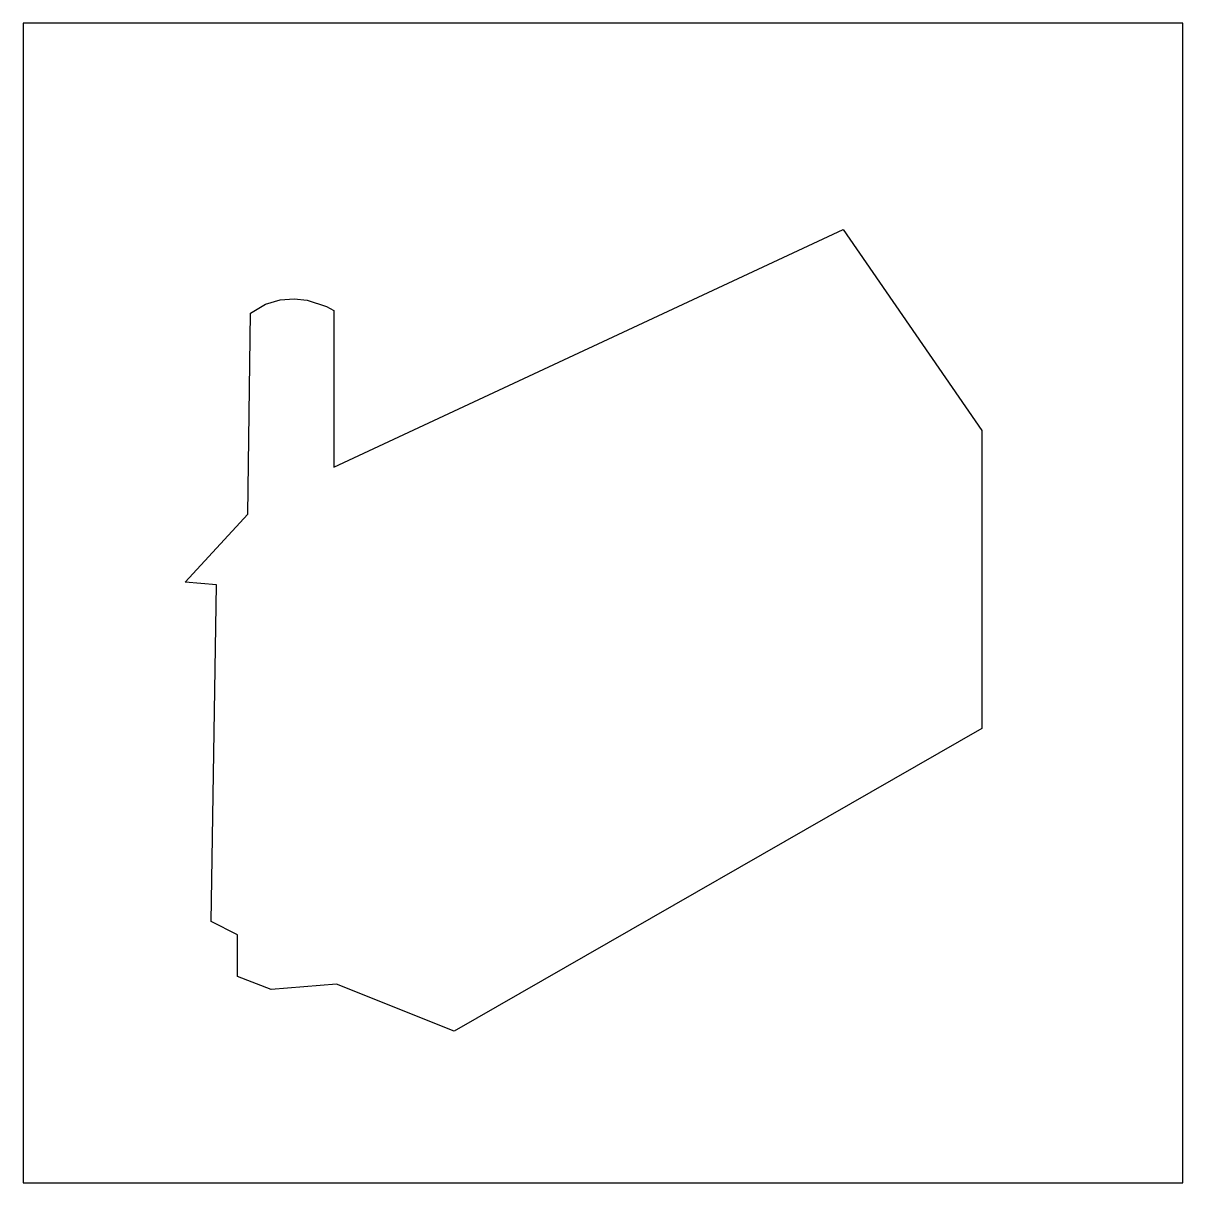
# Model space of a CAD drawing. Extents: x 1 to 118, y 1 to 118.
import ezdxf

# ---------------------------------------------------------------- set-up
doc = ezdxf.new("R2010")
doc.units = 0

msp = doc.modelspace()

# ---------------------------------------------------------------- linework, layer by layer
at = {"layer": 'Layer 1'}
for p, q in [((118.268601, 118.268251), (0.793749, 118.268251)), ((0.793749, 118.268251), (0.793749, 0.793399)), ((118.268601, 0.793399), (118.268601, 118.268251)), ((32.279126, 73.289141), (83.872811, 97.366194)), ((83.872811, 97.366194), (97.89571, 76.993303)), ((23.81247, 88.899538), (25.328444, 89.807859)), ((25.328444, 89.807859), (26.828373, 90.25885)), ((26.828373, 90.25885), (28.254902, 90.35614)), ((28.254902, 90.35614), (29.550676, 90.203359)), ((29.550676, 90.203359), (31.52054, 89.562103)), ((31.52054, 89.562103), (32.279126, 89.164121)), ((23.547887, 68.526647), (23.81247, 88.899538)), ((23.81247, 88.899538), (23.81247, 88.899538)), ((32.279126, 89.164121), (32.279126, 73.289141)), ((97.89571, 76.993303), (97.89571, 46.830841)), ((17.197895, 61.647489), (23.547887, 68.526647)), ((20.372891, 61.382906), (17.197895, 61.647489)), ((19.843725, 27.251699), (20.372891, 61.382906)), ((97.89571, 46.830841), (44.449944, 16.139213)), ((22.489555, 25.928784), (19.843725, 27.251699)), ((22.489555, 21.695456), (22.489555, 25.928784)), ((25.929134, 20.372541), (22.489555, 21.695456)), ((32.543709, 20.901707), (25.929134, 20.372541)), ((44.449944, 16.139213), (32.543709, 20.901707)), ((0.793749, 0.793399), (118.268601, 0.793399))]:
    msp.add_line(p, q, dxfattribs=at)

doc.saveas('drawing.dxf')
